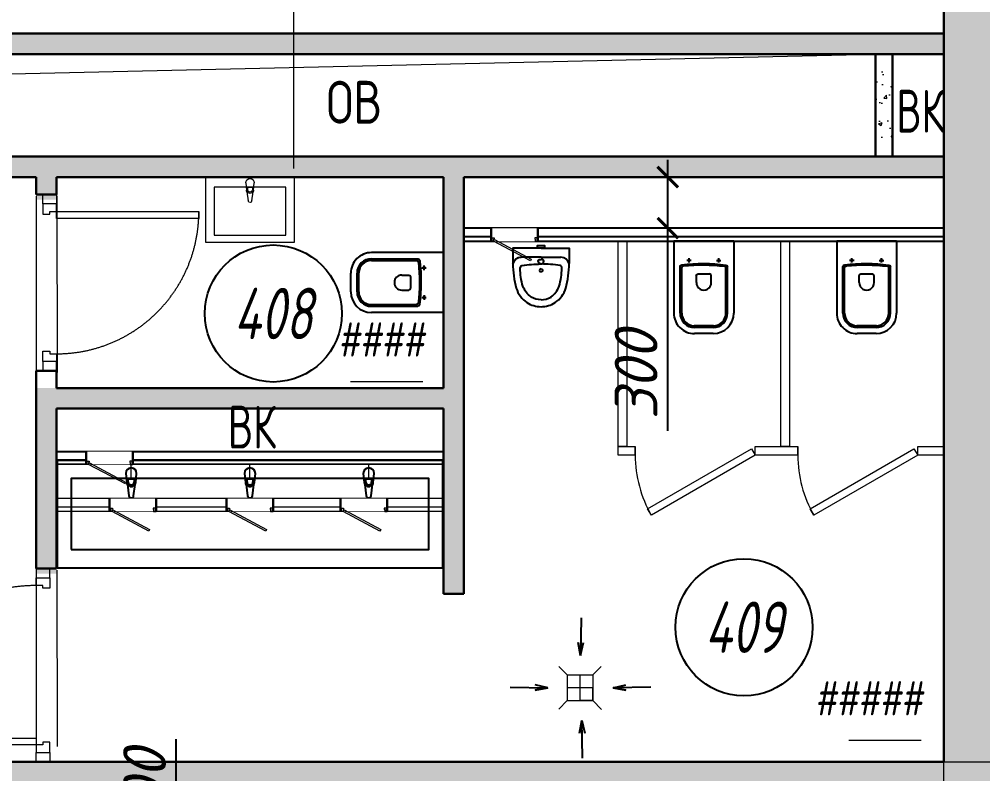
# Model space of a CAD drawing. Extents: x -96705 to 1864084, y -482104 to 235.
# Drawn here: x 972739 to 978363, y -135855 to -131451 of the extents above; entities that cross this region are included whole.
import ezdxf
from ezdxf import colors
from ezdxf.entities.mleader import LeaderData, LeaderLine
from ezdxf.enums import TextEntityAlignment as Align
from ezdxf.math import Vec2, Vec3

# ---------------------------------------------------------------- set-up
doc = ezdxf.new("R2010")
doc.units = 0
doc.header["$LTSCALE"] = 100
doc.header["$PDMODE"] = 1
doc.header["$PDSIZE"] = 200
for name, pattern in [('ACAD_ISO03W100', [30, 12, -18]), ('ADSK_Штриховая_ш2 п1', [3, 2, -1]), ('CENTER', [2, 1.25, -0.25, 0.25, -0.25])]:
    doc.linetypes.add(name, pattern=pattern)
doc.layers.get('Defpoints').update_dxf_attribs({"color": 42})
for name, color, linetype, lineweight in [('_TEXT', 189, 'Continuous', 30), ('АР_Двери', 5, 'Continuous', 18), ('АР_Маркер экспликации', 239, 'Continuous', 13), ('АР_Номер помещения', 1, 'Continuous', 25), ('АР_Оси', 193, 'Continuous', 9), ('АР_Отметки', 250, 'Continuous', 15), ('АР_Перегородки газоблок', 165, 'Continuous', 30), ('АР_Перегородки газоблок_Штрих', 165, 'Continuous', 5), ('АР_Перегородки сантехнические', 216, 'Continuous', 9), ('АР_Помещения_площадь', 19, 'Continuous', 9), ('АР_Сущ Несущая стена', 202, 'Continuous', 30), ('АР_тонкая линия', 250, 'Continuous', 0), ('АР_Штриховка монолит', 250, 'Continuous', 9), ('Размер шахт', 95, 'Continuous', 9)]:
    doc.layers.add(name, color=color, linetype=linetype, lineweight=lineweight)
for name, color, linetype in [('АР_Отверстия', 251, 'Continuous'), ('ТХ_ВК_оборуд.ТХ', 250, 'Continuous'), ('ТХ_ВК_трапы', 5, 'Continuous'), ('ТХ_сантехника', 253, 'Continuous')]:
    doc.layers.add(name, color=color, linetype=linetype)
doc.styles.add('ICOCPEUR', font='isocpeur.ttf')
doc.styles.add('ISOCPEUR', font='isocpeui.ttf', dxfattribs={"height": 250})
doc.styles.get("Standard").update_dxf_attribs({"font": 'arial.ttf'})
doc.dimstyles.new('R_100', dxfattribs={"dimtxt": 270, "dimasz": 120, "dimexe": 100, "dimexo": 0, "dimgap": 60, "dimtad": 1, "dimdec": 0, "dimrnd": 5, "dimzin": 0, "dimdsep": 46, "dimtxsty": 'ISOCPEUR', "dimblk": 'ARCHTICK', "dimcen": 0, "dimdle": 100, "dimclrd": 256, "dimclre": 256, "dimclrt": 256, "dimadec": 0, "dimazin": 0, "dimtfac": 2, "dimtdec": 0, "dimtofl": 0, "dimtmove": 1, "dimatfit": 3, "dimfxl": 1, "dimtvp": 3, "dimtolj": 1, "dimtzin": 0, "dimarcsym": 0})

# ---------------------------------------------------------------- blocks, each defined once
blk = doc.blocks.new('*U84')
at = {"color": 8}
for p, q in [((-700, 0), (-700, 50)), ((0, 0), (0, 50))]:
    blk.add_line(p, q, dxfattribs=at)
blk.add_lwpolyline([(0, 0), (-606.2, -350), (-628.1, -312.1), (-21.9, 37.9)], close=True, dxfattribs=at)
blk.add_arc((0, 0), 700, 180, 210, dxfattribs=at)
blk = doc.blocks.new('*U238')
at = {"layer": 'АР_Номер помещения', "color": 8}
blk.add_circle((-13853.5, 719.8), 400, dxfattribs=at)
at = {"layer": 'АР_Помещения_площадь', "color": 8}
blk.add_line((-12819.9, 58), (-13242.3, 58), dxfattribs=at)
at = {"color": 8, "style": 'ISOCPEUR', "width": 0.7, "flags": 1}
blk.add_attdef('КАТЕГОРИЯ', (-499.2, -2092.2), '', height=250, dxfattribs=at)
at = {"layer": 'АР_Номер помещения', "color": 8, "style": 'ISOCPEUR', "width": 0.7}
blk.add_attdef('НОМЕР_ПОМЕЩЕНИЯ', text='', height=300, dxfattribs=at).set_placement((-13853.5, 719.8), align=Align.MIDDLE_CENTER)
at = {"layer": 'АР_Помещения_площадь', "color": 8, "lineweight": 30, "width": 0.7, "flags": 104}
blk.add_attdef('ИМЯ_ПОМЕЩЕНИЯ', text='', height=100, dxfattribs=at).set_placement((157.6, 1217.1), align=Align.MIDDLE_CENTER)
at = {"layer": 'АР_Помещения_площадь', "color": 8, "style": 'ISOCPEUR', "width": 0.7}
blk.add_attdef('ПЛОЩАДЬ_ПОМЕЩЕНИЯ', text='', height=200, dxfattribs=at).set_placement((-12815.1, 304.5), align=Align.MIDDLE_RIGHT)
blk = doc.blocks.new('*U243')
at = {"layer": 'АР_Номер помещения', "color": 8}
blk.add_circle((-21216.3, 2031.7), 400, dxfattribs=at)
at = {"layer": 'АР_Помещения_площадь', "color": 8}
blk.add_line((-20343.4, 1633), (-20765.7, 1633), dxfattribs=at)
at = {"color": 8, "style": 'ISOCPEUR', "width": 0.7, "flags": 1}
blk.add_attdef('КАТЕГОРИЯ', (-499.2, -2092.2), '', height=250, dxfattribs=at)
at = {"layer": 'АР_Номер помещения', "color": 8, "style": 'ISOCPEUR', "width": 0.7}
blk.add_attdef('НОМЕР_ПОМЕЩЕНИЯ', text='', height=300, dxfattribs=at).set_placement((-21216.3, 2031.7), align=Align.MIDDLE_CENTER)
at = {"layer": 'АР_Помещения_площадь', "color": 8, "style": 'ISOCPEUR', "width": 0.7}
blk.add_attdef('ПЛОЩАДЬ_ПОМЕЩЕНИЯ', text='', height=200, dxfattribs=at).set_placement((-20338.5, 1879.5), align=Align.MIDDLE_RIGHT)
at = {"layer": 'АР_Помещения_площадь', "color": 8, "lineweight": 30, "width": 0.7, "flags": 104}
blk.add_attdef('ИМЯ_ПОМЕЩЕНИЯ', text='', height=100, dxfattribs=at).set_placement((157.6, 1217.1), align=Align.MIDDLE_CENTER)
blk = doc.blocks.new('_ArchTick')
at = {"color": 8, "linetype": 'ByBlock', "const_width": 0.15}
blk.add_lwpolyline([(-0.5, -0.5), (0.5, 0.5)], dxfattribs=at)
blk = doc.blocks.new('*D701')
at = {"layer": 'Defpoints', "color": 0, "ltscale": 100, "transparency": 16777216}
for p in [(974305, -136086.7), (973970.7, -136687.9), (974305, -136687.9)]:
    blk.add_point(p, dxfattribs=at)
at = {"layer": 'Размер шахт', "color": 8, "lineweight": -2, "ltscale": 100, "transparency": 16777216}
for p, q in [((973655.7, -136292.8), (973655.7, -135653.3)), ((973970.7, -135986.7), (973970.7, -136787.9)), ((974305, -136086.7), (973870.7, -136086.7)), ((973970.7, -136387.3), (973655.7, -136292.8)), ((974305, -136687.9), (973870.7, -136687.9))]:
    blk.add_line(p, q, dxfattribs=at)
at = {"layer": 'Размер шахт', "color": 8, "lineweight": -2, "ltscale": 100, "transparency": 16777216, "xscale": 120, "yscale": 120, "zscale": 120}
for p, rotation in [((973970.7, -136086.7), 90), ((973970.7, -136687.9), 270)]:
    blk.add_blockref('_ArchTick', p, dxfattribs=dict(at, rotation=rotation))
at = {"layer": 'Размер шахт', "color": 8, "ltscale": 100, "transparency": 16777216, "insert": (973470.7, -135973.1), "char_height": 250, "attachment_point": 5, "rotation": 90, "style": 'ISOCPEUR'}
blk.add_mtext('\\A1;600', dxfattribs=at)
blk = doc.blocks.new('*D693')
at = {"layer": 'Defpoints', "color": 0, "ltscale": 100, "transparency": 16777216}
for p in [(976524.4, -132372.1), (976731.5, -132372.1), (976731.5, -132670.9)]:
    blk.add_point(p, dxfattribs=at)
at = {"layer": 'Размер шахт', "color": 8, "lineweight": -2, "ltscale": 100, "transparency": 16777216}
for p, q in [((976524.4, -132770.9), (976524.4, -132272.1)), ((976731.5, -132372.1), (976424.4, -132372.1)), ((976731.5, -132670.9), (976424.4, -132670.9)), ((976524.4, -133853.7), (976524.4, -132670.9))]:
    blk.add_line(p, q, dxfattribs=at)
at = {"layer": 'Размер шахт', "color": 8, "lineweight": -2, "ltscale": 100, "transparency": 16777216, "xscale": 120, "yscale": 120, "zscale": 120}
for p, rotation in [((976524.4, -132372.1), 90), ((976524.4, -132670.9), 270)]:
    blk.add_blockref('_ArchTick', p, dxfattribs=dict(at, rotation=rotation))
at = {"layer": 'Размер шахт', "color": 8, "ltscale": 100, "transparency": 16777216, "insert": (976339.4, -133528.1), "char_height": 250, "attachment_point": 5, "rotation": 90, "style": 'ISOCPEUR'}
blk.add_mtext('\\A1;300', dxfattribs=at)
blk = doc.blocks.new('_DotSmall')
at = {"color": 0, "linetype": 'ByBlock', "const_width": 0.5}
blk.add_lwpolyline([(-0.0625, 0, 1), (0.0625, 0, 1)], format="xyb", close=True, dxfattribs=at)
blk = doc.blocks.new('унитаз поликлиники')
at = {"color": 8}
for p, q in [((0, 175), (0, -175)), ((0, 175), (420, 175)), ((420, 138.7), (149.6, 138.7)), ((420, 129), (156.8, 128.7)), ((125.6, 86.7), (99.5, 86.7)), ((112.4, 73.1), (112.4, 100.2)), ((494, 57.1), (494, -57.1)), ((191.9, -33.7), (191.9, 33.7)), ((242.4, 43.7), (201.9, 43.7)), ((504, 55), (504, -55)), ((540, 55), (540, -55)), ((242.4, -43.7), (201.9, -43.7)), ((125.5, -86.5), (99.4, -86.5)), ((112.3, -73), (112.3, -100.1)), ((420, -139), (147.9, -138.7)), ((420, -129), (155.2, -128.7)), ((0, -175), (420, -175))]:
    blk.add_line(p, q, dxfattribs=at)
for centre, radius, start, end in [((420, 55), 120, 0, 90), ((420.5, 55.2), 83.5, 359.8619, 90.3335), ((420, 55), 74, 0, 90), ((242.4, 0), 43.7, 270, 90), ((420, -55), 120, 270, 0), ((420, -55), 84, 270, 0), ((420, -55), 74, 270, 358.4018)]:
    blk.add_arc(centre, radius, start, end, dxfattribs=at)
at = {"color": 8, "extrusion": (0, 0, -1)}
for centre, major_axis, ratio, start_param, end_param in [((1158.1, 0), (-731, -726.4), 0.993775, 0.659849, 0.910919), ((984.1, 0), (-23.4, -941.4), 0.89728, 1.422258, 1.677847), ((149.5, 127.3), (-5.6, -10.5), 0.821373, 1.269211, 2.570669), ((154.4, 119.8), (-5.61, -7.72), 0.798093, 1.232924, 2.686723), ((112.4, 86.8), (3.55, 3.55), 1, 5.504025, 11.78721), ((201.9, -33.5), (4.12, -9.49), 0.964797, 0.42926, 1.943413), ((147.9, -127.5), (5.4, -10.4), 0.836443, 0.56114, 1.877577), ((155.2, -117.5), (5.3, -10.4), 0.842984, 0.549902, 1.8819)]:
    blk.add_ellipse(centre, major_axis=major_axis, ratio=ratio, start_param=start_param, end_param=end_param, dxfattribs=at)
at = {"color": 8}
for centre, major_axis, ratio, start_param, end_param in [((201.9, 33.5), (4.12, 9.49), 0.964797, 0.42926, 1.943413), ((112.3, -86.6), (3.54, -3.55), 1, 5.504025, 11.78721)]:
    blk.add_ellipse(centre, major_axis=major_axis, ratio=ratio, start_param=start_param, end_param=end_param, dxfattribs=at)
blk = doc.blocks.new('Из_буфера27431')
at = {"color": 8, "linetype": 'Continuous', "lineweight": 5}
for p, q in [((-138.5, 11.1), (-85.6, 17.7)), ((-138.5, 11.1), (-85.6, 17.7)), ((-76.1, 21), (-34.1, 25)), ((-76.1, 21), (-34.1, 25)), ((-59, 13.6), (-73.9, 13.6)), ((-59, 13.6), (-73.9, 13.6)), ((-59, -13.6), (-59, 13.6)), ((-59, -13.6), (-59, 13.6)), ((-85.6, -17.7), (-138.5, -11.1)), ((-85.6, -17.7), (-138.5, -11.1)), ((-34.1, -25), (-76.1, -21)), ((-34.1, -25), (-76.1, -21)), ((-73.9, -13.6), (-59, -13.6)), ((-73.9, -13.6), (-59, -13.6))]:
    blk.add_line(p, q, dxfattribs=at)
for points in [[(0, -260), (-380, -260), (-380, 260), (0, 260)], [(-59, -210), (-339.1, -210), (-339.1, 210), (-59, 210)], [(-59, -210), (-339.1, -210), (-339.1, 210), (-59, 210)]]:
    blk.add_lwpolyline(points, close=True, dxfattribs=at)
for centre, radius, start, end in [((-137.1, 0), 11.2, 97.1389, 262.8611), ((-137.1, 0), 11.2, 97.1389, 262.8611), ((-74.2, 0), 21.1, 122.771, 237.229), ((-74.2, 0), 21.1, 122.771, 237.229), ((-73.9, 0), 13.6, 90, 270), ((-73.9, 0), 13.6, 90, 270), ((-74.2, 0), 21.1, 95.1696, 122.771), ((-74.2, 0), 21.1, 95.1696, 122.771), ((-34.1, 0), 25, 270, 90), ((-34.1, 0), 25, 270, 90), ((-74.2, 0), 21.1, 237.229, 264.8304), ((-74.2, 0), 21.1, 237.229, 264.8304)]:
    blk.add_arc(centre, radius, start, end, dxfattribs=at)
blk = doc.blocks.new('Писуар')
at = {"color": 8}
for points in [[(0, 52.9), (116.5, 52.9, 0.328868), (164.1, 90, 0.066999), (144.5, 233.5, 0.172209), (82.4, 318.1, 0.143285), (0, 342, 0.143285), (-82.4, 318.1, 0.172209), (-144.5, 233.5, 0.066999), (-164.1, 90)], [(-58.2, 285.9, 0.137396), (-105.9, 222.3)], [(58.2, 285.9, -0.137396), (105.9, 222.3)], [(-164.1, 90, 0.328868), (-116.5, 52.9, 8)], [(0, 92.6, 0.419996), (-15.9, 76.8, 0.151492), (-10.6, 66.2), (0, 66.2)], [(0, 92.6, -0.419996), (15.9, 76.8, -0.151492), (10.6, 66.2), (0, 66.2)]]:
    blk.add_lwpolyline(points, format="xyb", dxfattribs=at)
for points in [[(0, 0), (-164.1, 0), (-164.1, 90)], [(0, 0), (164.1, 0), (164.1, 90)], [(0, 52.9), (-116.5, 52.9)]]:
    blk.add_lwpolyline(points, dxfattribs=at)
blk.add_lwpolyline([(-21.2, 0), (21.2, 0), (21.2, -15.9), (-21.2, -15.9)], close=True, dxfattribs=at)
for centre, radius, start, end in [((0, 187.1), 114.7, 90, 120.5102), ((282.3, 110.1), 404.1, 163.8712, 178.9693), ((2.6, 912.1), 819.4, 262.0158, 269.8149)]:
    blk.add_arc(centre, radius, start, end, dxfattribs=at)
at = {"color": 8, "extrusion": (0, 0, -1)}
for centre, radius, start, end in [((0, 187.1), 114.7, 90, 120.5102), ((282.3, 110.1), 404.1, 163.8712, 178.9693), ((2.6, 912.1), 819.4, 262.0158, 269.8149)]:
    blk.add_arc(centre, radius, start, end, dxfattribs=at)
at = {"color": 8}
for points, start_tangent, end_tangent in [([(-121.7, 117.4), (-111.2, 100.6)], (0.014037, -0.999901), (0.974129, -0.225992)), ([(121.7, 117.4), (111.2, 100.6)], (-0.014037, -0.999901), (-0.974129, -0.225992))]:
    blk.add_spline(points, degree=3, dxfattribs=dict(at, start_tangent=start_tangent, end_tangent=end_tangent))
for points in [[(-10.6, 132.4), (-10.6, 137.6), (-5.3, 137.6), (0, 137.6)], [(0, 121.8), (-5.3, 121.8), (-10.6, 127.1), (-10.6, 132.4)], [(10.6, 132.4), (10.6, 137.6), (5.3, 137.6), (0, 137.6)], [(0, 121.8), (5.3, 121.8), (10.6, 127.1), (10.6, 132.4)], [(164.1, 90), (158.8, 68.8), (137.6, 52.9), (116.5, 52.9)]]:
    blk.add_open_spline(points, degree=3, dxfattribs=at)
blk = doc.blocks.new('*U474')
at = {"color": 8}
for points in [[(-55, -80), (-55, 0), (-115, 0), (-115, -40), (-100, -40), (-100, -80), (-55, -80)], [(0, 0), (0, -80), (-55, -80), (-55, 0), (0, 0)], [(-1130, 0), (-1130, -80), (-1075, -80), (-1075, 0), (-1130, 0)], [(-1075, -80), (-1075, 0), (-1015, 0), (-1015, -40), (-1030, -40), (-1030, -80), (-1075, -80)]]:
    blk.add_lwpolyline(points, dxfattribs=at)
blk.add_lwpolyline([(-100, -80), (-100, -1010), (-140, -1010), (-140, -80)], close=True, dxfattribs=at)
at = {"color": 8, "linetype": 'ACAD_ISO03W100', "ltscale": 3}
blk.add_arc((-100, -80), 930, 180, 270, dxfattribs=at)
blk = doc.blocks.new('*U477')
at = {"color": 8}
blk.add_lwpolyline([(100, 80), (100, 910), (140, 910), (140, 80)], close=True, dxfattribs=at)
for points in [[(0, 0), (0, 80), (55, 80), (55, 0), (0, 0)], [(55, 80), (55, 0), (115, 0), (115, 40), (100, 40), (100, 80), (55, 80)], [(975, 80), (975, 0), (915, 0), (915, 40), (930, 40), (930, 80), (975, 80)], [(1030, 0), (1030, 80), (975, 80), (975, 0), (1030, 0)]]:
    blk.add_lwpolyline(points, dxfattribs=at)
at = {"color": 8, "linetype": 'ACAD_ISO03W100', "ltscale": 3}
blk.add_arc((100, 80), 830, 0, 90, dxfattribs=at)
blk = doc.blocks.new('Из_буфера31843')
at = {"color": 8}
for p, q in [((365.8, 166.1), (359.2, 113.1)), ((394.6, 113.1), (388, 166.1)), ((915.8, 166.1), (909.2, 113.1)), ((944.6, 113.1), (938, 166.1)), ((1465.7, 166.1), (1459.1, 113.1)), ((1494.5, 113.1), (1487.9, 166.1)), ((355.9, 103.6), (351.9, 61.7)), ((363.3, 86.6), (363.3, 101.5)), ((390.5, 101.5), (390.5, 86.6)), ((401.9, 61.7), (397.9, 103.6)), ((905.9, 103.6), (901.9, 61.7)), ((913.3, 86.6), (913.3, 101.5)), ((940.5, 101.5), (940.5, 86.6)), ((951.9, 61.7), (947.9, 103.6)), ((1455.8, 103.6), (1451.8, 61.7)), ((1463.2, 86.6), (1463.2, 101.5)), ((1490.4, 101.5), (1490.4, 86.6)), ((1501.8, 61.7), (1497.8, 103.6)), ((390.5, 86.6), (363.3, 86.6)), ((940.5, 86.6), (913.3, 86.6)), ((1490.4, 86.6), (1463.2, 86.6))]:
    blk.add_line(p, q, dxfattribs=at)
at = {"color": 8, "lineweight": 13, "ltscale": 500}
for p, q in [((376.9, 85), (376.9, 22.5)), ((926.9, 85), (926.9, 22.5)), ((1476.9, 85), (1476.9, 22.5))]:
    blk.add_line(p, q, dxfattribs=at)
at = {"color": 8}
for points in [[(1819.9, 500), (33.9, 500), (33.9, 0), (1819.9, 0)], [(1754.9, 415), (98.9, 415), (98.9, 85), (1754.9, 85)]]:
    blk.add_lwpolyline(points, close=True, dxfattribs=at)
for centre, major_axis, start_param, end_param in [((376.9, 164.7), (-7.91, 7.91), 4.051589, 6.943986), ((926.9, 164.7), (-7.91, 7.91), 4.051589, 6.943986), ((1476.8, 164.7), (-7.91, 7.91), 4.051589, 6.943986), ((376.9, 101.7), (-14.9, -14.9), -1.35736, -0.875625), ((376.9, 101.7), (-14.9, 14.9), 4.498953, 6.496621), ((376.9, 101.5), (-9.62, 9.62), 3.926991, 7.068583), ((376.9, 101.7), (-14.9, 14.9), 4.017217, 4.498953), ((926.9, 101.7), (-14.9, -14.9), -1.35736, -0.875625), ((926.9, 101.7), (-14.9, 14.9), 4.498953, 6.496621), ((926.9, 101.5), (-9.62, 9.62), 3.926991, 7.068583), ((926.9, 101.7), (-14.9, 14.9), 4.017217, 4.498953), ((1476.8, 101.7), (-14.9, -14.9), -1.35736, -0.875625), ((1476.8, 101.7), (-14.9, 14.9), 4.498953, 6.496621), ((1476.8, 101.5), (-9.62, 9.62), 3.926991, 7.068583), ((1476.8, 101.7), (-14.9, 14.9), 4.017217, 4.498953), ((376.9, 61.7), (-17.7, -17.7), -0.785398, 2.356194), ((926.9, 61.7), (-17.7, -17.7), -0.785398, 2.356194), ((1476.8, 61.7), (-17.7, -17.7), -0.785398, 2.356194)]:
    blk.add_ellipse(centre, major_axis=major_axis, ratio=1, start_param=start_param, end_param=end_param, dxfattribs=at)
blk = doc.blocks.new('A$C3079c8b3')
at = {"layer": 'АР_Перегородки газоблок', "color": 8, "lineweight": 25, "ltscale": 100}
for points in [[(34200, -298.8), (31399.7, -298.8)], [(34200, -348.8), (31399.7, -348.8)], [(31399.7, -373.8), (34200, -373.8)]]:
    blk.add_lwpolyline(points, dxfattribs=at)
blk = doc.blocks.new('A$Cf7807619')
at = {"layer": 'АР_Перегородки газоблок', "color": 8, "lineweight": 25, "ltscale": 100}
for points in [[(0, -250.4), (2257.1, -250.1)], [(0, -300.4), (2257.1, -300.1)], [(2257.1, -325.1), (0, -325.4)]]:
    blk.add_lwpolyline(points, dxfattribs=at)
blk = doc.blocks.new('Трап ТХ')
at = {"layer": 'ТХ_ВК_трапы', "color": 8, "lineweight": 0}
for p, q in [((305243.2, -196674.3), (305292.9, -196724.5)), ((305491.2, -196675.5), (305442.2, -196724.5)), ((305292.9, -196724.5), (305292.9, -196874.5)), ((305292.9, -196724.5), (305442.2, -196724.5)), ((305367.6, -196874.5), (305367.6, -196724.5)), ((305442.2, -196724.5), (305442.2, -196874.5)), ((305442.2, -196799.5), (305292.9, -196799.5)), ((305442.2, -196874.5), (305442.2, -196799.5)), ((305243.2, -196924.3), (305292.9, -196874.5)), ((305292.9, -196874.5), (305442.2, -196874.5)), ((305442.2, -196874.5), (305367.6, -196874.5)), ((305493.2, -196925.5), (305442.2, -196874.5))]:
    blk.add_line(p, q, dxfattribs=at)
blk = doc.blocks.new('A$C985b353d')
at = {"layer": 'ТХ_ВК_трапы', "color": 8, "ltscale": 100}
for p, q in [((6.4, 408.7), (2.2, 189.2)), ((2.2, 189.2), (-11.2, 263.5)), ((-11.2, 263.5), (2.2, 189.2)), ((2.2, 189.2), (19.8, 264.3)), ((-407.4, 3.3), (-187.9, -0.9)), ((-187.9, -0.9), (-263, 16.7)), ((192.3, -0.9), (267.4, 16.7)), ((411.8, 3.3), (192.3, -0.9)), ((-187.9, -0.9), (-262.2, -14.3)), ((-262.2, -14.3), (-187.9, -0.9)), ((192.3, -0.9), (266.6, -14.3)), ((266.6, -14.3), (192.3, -0.9)), ((9.7, -190.8), (-3.8, -265.2)), ((-3.8, -265.2), (9.7, -190.8)), ((13.8, -410.3), (9.7, -190.8)), ((9.7, -190.8), (27.3, -265.9))]:
    blk.add_line(p, q, dxfattribs=at)
blk = doc.blocks.new('*U585')
at = {"color": 8}
blk.add_wipeout([(-565, 60), (445, 60), (445, -218), (-565, -218)], dxfattribs=at)
for p, q in [((-530, 60), (-565, 60)), ((-550, 60), (-550, -10)), ((-550, -10), (-550, 60)), ((-510, 60), (-530, 60)), ((-510, 20), (-510, 60)), ((-500, 20), (-510, 20)), ((-500, -10), (-500, 20)), ((380, -10), (380, 20)), ((380, 20), (390, 20)), ((390, 20), (390, 60)), ((390, 60), (410, 60)), ((410, 60), (445, 60)), ((430, 60), (430, -10)), ((430, -10), (430, 60)), ((-565, -10), (-530, -10)), ((-530, -10), (-500, -10)), ((410, -10), (380, -10)), ((445, -10), (410, -10))]:
    blk.add_line(p, q, dxfattribs=at)
at = {"color": 8, "lineweight": 30}
for p, q in [((-565, 60), (-565, -218)), ((445, 60), (445, -218))]:
    blk.add_line(p, q, dxfattribs=at)
at = {"color": 8}
blk.add_lwpolyline([(389, 60), (370, 25), (-424, 448), (-406, 483)], close=True, dxfattribs=at)

msp = doc.modelspace()

# ---------------------------------------------------------------- hatches: boundary and pattern name
at = {"layer": 'АР_Перегородки газоблок_Штрих', "ltscale": 100}
h = msp.add_hatch(dxfattribs=at)
h.set_pattern_fill('AR-CONC', color=8, scale=30)
h.set_pattern_definition([(50, (731759.35, -210852.4), (215.17805, -18.82564), [22.5, -247.5]), (355, (731759.35, -210852.4), (-41.6254, 225.65764), [18, -198]), (100.45144, (731777.28, -210853.96), (173.55265, 206.832), [19.12206, -210.34263]), (46.1842, (731759.35, -210792.4), (320.1724, -49.65578), [33.75, -371.25]), (96.63564, (731786.03, -210796.53), (280.3986, 292.23558), [28.6831, -315.51413]), (351.18416, (731759.35, -210792.4), (280.3986, 292.2356), [27, -297]), (21, (731789.35, -210807.4), (179.07212, -120.78567), [22.5, -247.5]), (326, (731789.35, -210807.4), (72.9946, 217.54501), [18, -198]), (71.451445, (731804.27, -210817.46), (252.06671, 96.75935), [19.12206, -210.34263]), (37.5, (731759.35, -210852.394), (3.647957, 99.868156), [0, -195.6, 0, -201, 0, -198.75]), (7.5, (731759.35, -210852.39), (78.92086, 118.323514), [0, -114.6, 0, -191.1, 0, -75.75]), (327.5, (731692.45, -210852.394), (160.14673, -6.766462), [0, -75, 0, -234, 0, -310.5]), (317.5, (731662.45, -210852.4), (174.95585, 30.031495), [0, -97.5, 0, -155.4, 0, -220.5])])
h.paths.add_polyline_path([(978135, -131534), (971487.9, -131534), (971487.8, -132372.1), (971607.8, -132372.1), (971607.8, -131653.9), (978135, -131653.9)])
h = msp.add_hatch(dxfattribs=at)
h.set_pattern_fill('AR-CONC', color=8, scale=30)
h.set_pattern_definition([(50, (1028567.22, -210952.4), (215.17805, -18.82564), [22.5, -247.5]), (355, (1028567.22, -210952.4), (-41.6254, 225.65764), [18, -198]), (100.45144, (1028585.15, -210953.96), (173.55265, 206.832), [19.12206, -210.34263]), (46.1842, (1028567.22, -210892.4), (320.1724, -49.6558), [33.75, -371.25]), (96.63564, (1028593.9, -210896.53), (280.3986, 292.2356), [28.6831, -315.5141]), (351.18416, (1028567.2, -210892.4), (280.3986, 292.2356), [27, -297]), (21, (1028597.22, -210907.4), (179.0721, -120.78567), [22.5, -247.5]), (326, (1028597.22, -210907.4), (72.9946, 217.545), [18, -198]), (71.45144, (1028612.14, -210917.46), (252.0667, 96.75935), [19.12206, -210.34263]), (37.5, (1028567.216, -210952.394), (3.647957, 99.868156), [0, -195.6, 0, -201, 0, -198.75]), (7.5, (1028567.22, -210952.39), (78.92086, 118.32351), [0, -114.6, 0, -191.1, 0, -75.75]), (327.5, (1028500.32, -210952.394), (160.14673, -6.76646), [0, -75, 0, -234, 0, -310.5]), (317.5, (1028470.32, -210952.4), (174.95585, 30.0315), [0, -97.5, 0, -155.4, 0, -220.5])])
h.paths.add_polyline_path([(977836.5, -131754), (977736.5, -131753.9), (977736.5, -132252.1), (977836.5, -132252.1)])
h = msp.add_hatch(dxfattribs=at)
h.set_pattern_fill('AR-CONC', color=8, scale=30)
h.set_pattern_definition([(50, (731759.35, -210952.4), (215.17805, -18.82564), [22.5, -247.5]), (355, (731759.35, -210952.4), (-41.6254, 225.65764), [18, -198]), (100.45144, (731777.28, -210953.96), (173.55265, 206.832), [19.12206, -210.34263]), (46.1842, (731759.35, -210892.4), (320.1724, -49.65578), [33.75, -371.25]), (96.63564, (731786.03, -210896.53), (280.3986, 292.23558), [28.6831, -315.51413]), (351.18416, (731759.35, -210892.4), (280.3986, 292.2356), [27, -297]), (21, (731789.35, -210907.4), (179.07212, -120.78567), [22.5, -247.5]), (326, (731789.35, -210907.4), (72.9946, 217.54501), [18, -198]), (71.451445, (731804.27, -210917.46), (252.06671, 96.75935), [19.12206, -210.34263]), (37.5, (731759.35, -210952.394), (3.647957, 99.868156), [0, -195.6, 0, -201, 0, -198.75]), (7.5, (731759.35, -210952.39), (78.92086, 118.323514), [0, -114.6, 0, -191.1, 0, -75.75]), (327.5, (731692.45, -210952.394), (160.14673, -6.766462), [0, -75, 0, -234, 0, -310.5]), (317.5, (731662.45, -210952.4), (174.95585, 30.031495), [0, -97.5, 0, -155.4, 0, -220.5])])
h.paths.add_polyline_path([(972837.7, -133603.7), (975214.6, -133603.7), (975214.6, -132372.1), (972957.6, -132372.1), (972957.2, -132503.8), (972837.2, -132503.5), (972837.6, -132372.1), (971487.8, -132372.1), (971487.8, -132252.1), (977982.2, -132252), (978135, -132252), (978135, -132372), (975334.6, -132372.1), (975334.6, -134806), (975219.5, -134806), (975214.6, -134801.1), (975214.6, -133723.7), (972957.6, -133723.7), (972957.2, -134686.7), (972837.2, -134686.7)])
at = {"layer": 'АР_Штриховка монолит', "ltscale": 100}
h = msp.add_hatch(dxfattribs=at)
h.set_pattern_fill('ANSI35', color=8, scale=500)
h.set_pattern_definition([(45, (731759.35, -210952.4), (-88.38835, 88.38835), []), (45, (731847.74, -210952.4), (-88.38835, 88.38835), [156.25, -31.25, 0, -31.25])])
h.paths.add_polyline_path([(978435, -124301.7), (978135, -124301.7), (978135, -124601.7), (978135, -135786.7), (967180, -135786.7), (967180, -136086.7), (974305, -136086.7), (974305, -137269.2), (974505, -137269.2), (974505, -136086.7), (978135, -136086.7), (978135, -137044.2), (978335, -137044.2), (978335, -136086.7), (978435, -136086.7), (978435, -128466.7), (978435, -128466.4), (978435, -128266.4), (978435, -128266.7)])

# ---------------------------------------------------------------- linework, layer by layer
at = {"layer": 'АР_Оси', "color": 8, "linetype": 'CENTER', "ltscale": 1000}
for p, q in [((974339.9, -76589.2), (974339.9, -132321.6)), ((978135, -157558), (978135, -123250.5)), ((914206.2, -135786.7), (997803.4, -135786.7))]:
    msp.add_line(p, q, dxfattribs=at)
at = {"layer": 'АР_Перегородки газоблок', "color": 8, "ltscale": 100}
for p, q in [((978135, -131533.9), (971487.8, -131533.9)), ((972007.8, -131653.9), (978135, -131653.9)), ((977736.5, -132252.1), (977736.5, -131653.9)), ((977836.5, -132252.1), (977836.5, -131653.9)), ((972837.7, -133503.7), (972957.6, -133503.7))]:
    msp.add_line(p, q, dxfattribs=at)
for points in [[(978135, -132252.1), (972007.8, -132252.1)], [(977881.5, -132252.1), (977881.5, -132252.1)], [(972837.6, -132372.1), (971487.8, -132372.1)], [(972837.6, -132372.1), (972837.3, -132473.1)], [(972957.3, -132473.4), (972957.6, -132372.1)], [(975214.6, -132372), (972957.6, -132372)], [(975214.6, -132372.1), (975214.6, -133603.7)], [(975334.6, -134806), (975334.6, -132372.1)], [(978135, -132372.1), (975334.6, -132372.1)], [(972837.3, -132473.1), (972957.3, -132473.4)], [(972837.7, -133503.7), (972837.2, -134656.7)], [(972957.6, -133603.7), (972957.6, -133503.7)], [(975214.6, -133603.7), (972957.6, -133603.7)], [(972957.2, -134656.7), (972957.6, -133723.7)], [(975214.6, -133723.7), (972957.6, -133723.7)], [(975214.6, -133723.7), (975214.6, -134806)], [(972837.2, -134656.7), (972957.2, -134656.7)], [(975214.6, -134806), (975334.6, -134806)]]:
    msp.add_lwpolyline(points, dxfattribs=at)
at = {"layer": 'АР_Перегородки сантехнические', "color": 8, "lineweight": 0}
for points in [[(976234.6, -132745.9), (976284.6, -132745.9), (976284.6, -133945.9), (976234.6, -133945.9)], [(977185, -132745.9), (977235, -132745.9), (977235, -133945.9), (977185, -133945.9)], [(976234.6, -133995.9), (976234.6, -133945.9), (976334.6, -133945.9), (976334.6, -133995.9)], [(977034.6, -133995.9), (977034.6, -133945.9), (977283.2, -133945.9), (977283.2, -133995.9)], [(977983.2, -133995.9), (977983.2, -133945.9), (978135, -133945.9), (978135, -133995.9)]]:
    msp.add_lwpolyline(points, close=True, dxfattribs=at)
at = {"layer": 'АР_Сущ Несущая стена', "color": 8, "ltscale": 100}
for p in [(978135, -124601.7), (967180, -135786.7)]:
    msp.add_line(p, (978135, -135786.7), dxfattribs=at)
at = {"layer": 'АР_тонкая линия', "color": 8, "linetype": 'ADSK_Штриховая_ш2 п1', "ltscale": 50}
for p, q in [((972838, -132483), (972837.6, -133513)), ((972958, -132482.7), (972961.2, -133513)), ((972838, -134666.2), (972837.6, -135696.2)), ((972958, -134666), (972961.2, -135696.2))]:
    msp.add_line(p, q, dxfattribs=at)
at = {"layer": 'АР_тонкая линия', "color": 8, "ltscale": 100}
msp.add_lwpolyline([(971607.8, -132252.1), (971746.9, -131790), (977736.5, -131653.9)], dxfattribs=at)
at = {"layer": 'АР_тонкая линия', "color": 8, "linetype": 'ADSK_Штриховая_ш2 п1', "ltscale": 50}
for points in [[(975220.5, -134249.4), (972957.6, -134249.3)], [(975220.5, -134299.4), (972957.6, -134299.3)], [(975220.5, -134324.4), (972957.6, -134324.3)]]:
    msp.add_lwpolyline(points, dxfattribs=at)

# ---------------------------------------------------------------- block references
at = {"layer": '_TEXT', "color": 8, "ltscale": 500}
for name, p in [('A$C3079c8b3', (943935, -132372.1)), ('A$Cf7807619', (972957.6, -133723.7))]:
    msp.add_blockref(name, p, dxfattribs=at)
at = {"layer": 'АР_Двери', "color": 8, "rotation": 270}
for name, p in [('*U477', (972877.6, -132473.7)), ('*U474', (972917.2, -135786.7))]:
    msp.add_blockref(name, p, dxfattribs=at)
at = {"layer": 'АР_Двери', "color": 8, "lineweight": 30}
for p in [(977034.6, -133995.9), (977983.2, -133995.9)]:
    msp.add_blockref('*U84', p, dxfattribs=at)
at = {"layer": 'АР_Маркер экспликации', "color": 8}
ref = msp.add_blockref('*U243', (995438.4, -135200.2), dxfattribs=at)
ref.add_attrib('НОМЕР_ПОМЕЩЕНИЯ', '408', dxfattribs={"layer": 'АР_Номер помещения', "color": 8, "height": 300, "style": 'ISOCPEUR', "width": 0.7}).set_placement((974222, -133168.6), align=Align.MIDDLE_CENTER)
ref.add_attrib('ПЛОЩАДЬ_ПОМЕЩЕНИЯ', '####', dxfattribs={"layer": 'АР_Помещения_площадь', "color": 8, "height": 200, "style": 'ISOCPEUR', "width": 0.7}).set_placement((975099.9, -133320.8), align=Align.MIDDLE_RIGHT)
ref = msp.add_blockref('*U238', (990822.7, -135719.9), dxfattribs=at)
ref.add_attrib('НОМЕР_ПОМЕЩЕНИЯ', '409', dxfattribs={"layer": 'АР_Номер помещения', "color": 8, "height": 300, "style": 'ISOCPEUR', "width": 0.7}).set_placement((976969.2, -135000), align=Align.MIDDLE_CENTER)
ref.add_attrib('ПЛОЩАДЬ_ПОМЕЩЕНИЯ', '#####', dxfattribs={"layer": 'АР_Помещения_площадь', "color": 8, "height": 200, "style": 'ISOCPEUR', "width": 0.7}).set_placement((978007.6, -135415.4), align=Align.MIDDLE_RIGHT)
at = {"layer": 'АР_тонкая линия', "color": 8, "ltscale": 500}
msp.add_blockref('A$C985b353d', (976012.8, -135353.5), dxfattribs=at)
at = {"layer": 'ТХ_ВК_оборуд.ТХ', "color": 8}
msp.add_blockref('Трап ТХ', (670645.2, 61446), dxfattribs=at)
at = {"layer": 'ТХ_сантехника', "color": 8, "ltscale": 100, "xscale": -1, "rotation": 270}
msp.add_blockref('Из_буфера27431', (974086.1, -132372.1), dxfattribs=at)
at = {"layer": 'ТХ_сантехника', "color": 8}
for p, rotation in [((976734.8, -132745.9), 270), ((977685.1, -132745.9), 270), ((975214.6, -132987.9), 180)]:
    msp.add_blockref('унитаз поликлиники', p, dxfattribs=dict(at, rotation=rotation))
at = {"layer": 'ТХ_сантехника', "color": 8, "ltscale": 100, "rotation": 180.0024708517842}
msp.add_blockref('Писуар', (975784.6, -132786.8), dxfattribs=at)
at = {"layer": 'ТХ_сантехника', "color": 8, "xscale": 1.260064632255755, "yscale": 1.260064632255755, "zscale": 1.260064632255755, "rotation": 180}
msp.add_blockref('Из_буфера31843', (975253.8, -134023.9), dxfattribs=at)

# ---------------------------------------------------------------- texts
at = {"layer": 'АР_Отверстия', "color": 8, "ltscale": 100, "char_height": 250, "attachment_point": 5, "line_spacing_factor": 0.7, "style": 'ICOCPEUR'}
for s, insert in [('\\A1;{\\W0.8;ОВ}', (974694.1, -131935.3)), ('\\A1;{\\W0.7;ВК}', (977998.5, -131987.6)), ('\\A1;{\\W0.7;ВК}', (974097.4, -133831.9))]:
    msp.add_mtext(s, dxfattribs=dict(at, insert=insert))

# ---------------------------------------------------------------- dimensions: what is measured, and where the dimension line sits
at = {"layer": 'Размер шахт', "color": 8, "ltscale": 100}
dim = msp.add_linear_dim(base=(976524.4, -132372.1), p1=(976731.5, -132670.9), p2=(976731.5, -132372.1), angle=90, dimstyle='R_100', override={"dimpost": '\\X', "dimclrd": 8, "dimclre": 8, "dimclrt": 8, "dimfxl": 300, "dimarcsym": 1}, dxfattribs=at)
dim.commit()
dim.dimension.update_dxf_attribs({"geometry": '*D693', "text_midpoint": (976614.2, -133528.1), "dimtype": 160})
dim = msp.add_linear_dim(base=(973970.7, -136687.9), p1=(974305, -136086.7), p2=(974305, -136687.9), angle=90, dimstyle='R_100', override={"dimpost": '\\X', "dimclrd": 8, "dimclre": 8, "dimclrt": 8, "dimfxl": 300, "dimarcsym": 1}, dxfattribs=at)
dim.commit()
dim.dimension.update_dxf_attribs({"geometry": '*D701', "text_midpoint": (973470.7, -136232.8)})

# ---------------------------------------------------------------- leaders
at = {"layer": 'АР_Отметки', "color": 8}
ml = msp.add_multileader_mtext('Standard', dxfattribs=at)
ml.set_content('+15,850', color=8, style='ISOCPEUR')
ml.set_leader_properties(color=8, linetype='Continuous', lineweight=-1)
ml.set_arrow_properties(name='DOTSMALL')
ml.build(insert=Vec2(0, 0))
ml.multileader.update_dxf_attribs({"has_text_frame": 1, "text_left_attachment_type": 4, "text_right_attachment_type": 4, "dogleg_length": 100, "arrow_head_size": 180})
ctx = ml.context
ctx.base_point, ctx.char_height, ctx.arrow_head_size, ctx.landing_gap_size, ctx.plane_origin = Vec3(1077115, -135002.4), 250, 180, 50, Vec3(1075811.8, -136210)
ctx.left_attachment, ctx.right_attachment = 4, 4
notes = []
notes.append((ctx, [(0, (0, 0, 0), (0, 0), (1, 0), 1, [])]))
ctx.mtext.insert, ctx.mtext.width, ctx.mtext.defined_height, ctx.mtext.line_spacing_style, ctx.mtext.flow_direction = Vec3(1077165, -134669), 696.035, 776.5, 2, 5
ml = msp.add_multileader_mtext('Standard', dxfattribs=at)
ml.set_content('+15,850', color=8, style='ISOCPEUR')
ml.set_leader_properties(color=8, linetype='Continuous', lineweight=-1)
ml.set_arrow_properties(name='DOTSMALL')
ml.build(insert=Vec2(0, 0))
ml.multileader.update_dxf_attribs({"has_text_frame": 1, "text_left_attachment_type": 4, "text_right_attachment_type": 4, "dogleg_length": 100, "arrow_head_size": 180})
ctx = ml.context
ctx.base_point, ctx.char_height, ctx.arrow_head_size, ctx.landing_gap_size, ctx.plane_origin = Vec3(1113079.3, -135415), 250, 180, 50, Vec3(1114004.3, -137758.6)
ctx.left_attachment, ctx.right_attachment = 4, 4
notes.append((ctx, [(0, (0, 0, 0), (0, 0), (1, 0), 1, [])]))
ctx.mtext.insert, ctx.mtext.width, ctx.mtext.line_spacing_style, ctx.mtext.flow_direction = Vec3(1113129.3, -135081.6), 852.697, 2, 5
ml = msp.add_multileader_mtext('Standard', dxfattribs=at)
ml.set_content('+11,750', color=8, style='ISOCPEUR')
ml.set_leader_properties(color=8, linetype='Continuous', lineweight=-1)
ml.set_arrow_properties(name='DOTSMALL')
ml.build(insert=Vec2(0, 0))
ml.multileader.update_dxf_attribs({"has_text_frame": 1, "text_left_attachment_type": 4, "text_right_attachment_type": 4, "dogleg_length": 100, "arrow_head_size": 180})
ctx = ml.context
ctx.base_point, ctx.char_height, ctx.arrow_head_size, ctx.landing_gap_size, ctx.plane_origin = Vec3(979465.3, -134660.6), 250, 180, 50, Vec3(979944.4, -137279.7)
ctx.left_attachment, ctx.right_attachment = 4, 4
notes.append((ctx, [(0, (0, 0, 0), (0, 0), (1, 0), 1, [])]))
ctx.mtext.insert, ctx.mtext.width, ctx.mtext.line_spacing_style, ctx.mtext.flow_direction = Vec3(979515.3, -134327.2), 852.697, 2, 5
ml = msp.add_multileader_mtext('Standard', dxfattribs=at)
ml.set_content('+11,900', color=8, style='ISOCPEUR')
ml.set_leader_properties(color=8, linetype='Continuous', lineweight=-1)
ml.set_arrow_properties(name='DOTSMALL')
ml.build(insert=Vec2(0, 0))
ml.multileader.update_dxf_attribs({"has_text_frame": 1, "text_left_attachment_type": 4, "text_right_attachment_type": 4, "dogleg_length": 100, "arrow_head_size": 180})
ctx = ml.context
ctx.base_point, ctx.char_height, ctx.arrow_head_size, ctx.landing_gap_size, ctx.plane_origin = Vec3(986391, -153939.8), 250, 180, 50, Vec3(1011626.9, -166087.3)
ctx.left_attachment, ctx.right_attachment = 4, 4
notes.append((ctx, [(0, (0, 0, 0), (0, 0), (1, 0), 1, [])]))
ctx.mtext.insert, ctx.mtext.rotation, ctx.mtext.width, ctx.mtext.line_spacing_style, ctx.mtext.flow_direction = Vec3(986441, -153606.5), 6.283185, 852.697, 2, 5
ml = msp.add_multileader_mtext('Standard', dxfattribs=at)
ml.set_content('+19,400', color=8, style='ISOCPEUR')
ml.set_leader_properties(color=8, linetype='Continuous', lineweight=-1)
ml.set_arrow_properties(name='DOTSMALL')
ml.build(insert=Vec2(0, 0))
ml.multileader.update_dxf_attribs({"has_text_frame": 1, "text_left_attachment_type": 4, "text_right_attachment_type": 4, "dogleg_length": 100, "arrow_head_size": 180})
ctx = ml.context
ctx.base_point, ctx.char_height, ctx.arrow_head_size, ctx.landing_gap_size, ctx.plane_origin = Vec3(1213032.1, -134373.2), 250, 180, 50, Vec3(1213035.1, -136560.6)
ctx.left_attachment, ctx.right_attachment = 4, 4
notes.append((ctx, [(0, (0, 0, 0), (0, 0), (1, 0), 1, [])]))
ctx.mtext.insert, ctx.mtext.width, ctx.mtext.defined_height, ctx.mtext.line_spacing_style, ctx.mtext.flow_direction = Vec3(1213082.1, -134039.9), 696.035, 776.5, 2, 5
ml = msp.add_multileader_mtext('Standard', dxfattribs=at)
ml.set_content('+19,400', color=8, style='ISOCPEUR')
ml.set_leader_properties(color=8, linetype='Continuous', lineweight=-1)
ml.set_arrow_properties(name='DOTSMALL')
ml.build(insert=Vec2(0, 0))
ml.multileader.update_dxf_attribs({"has_text_frame": 1, "text_left_attachment_type": 4, "text_right_attachment_type": 4, "dogleg_length": 100, "arrow_head_size": 180})
ctx = ml.context
ctx.base_point, ctx.char_height, ctx.arrow_head_size, ctx.landing_gap_size, ctx.plane_origin = Vec3(1253275.6, -134758.4), 250, 180, 50, Vec3(1253194.2, -136469.1)
ctx.left_attachment, ctx.right_attachment = 4, 4
notes.append((ctx, [(0, (0, 0, 0), (0, 0), (1, 0), 1, [])]))
ctx.mtext.insert, ctx.mtext.width, ctx.mtext.defined_height, ctx.mtext.line_spacing_style, ctx.mtext.flow_direction = Vec3(1253325.6, -134425.1), 696.035, 776.5, 2, 5
ml = msp.add_multileader_mtext('Standard', dxfattribs=at)
ml.set_content('+15,850', color=8, style='ISOCPEUR')
ml.set_leader_properties(color=8, linetype='Continuous', lineweight=-1)
ml.set_arrow_properties(name='DOTSMALL')
ml.build(insert=Vec2(0, 0))
ml.multileader.update_dxf_attribs({"has_text_frame": 1, "text_left_attachment_type": 4, "text_right_attachment_type": 4, "dogleg_length": 100, "arrow_head_size": 180})
ctx = ml.context
ctx.base_point, ctx.char_height, ctx.arrow_head_size, ctx.landing_gap_size, ctx.plane_origin = Vec3(1088590.4, -138170.4), 250, 180, 50, Vec3(1089515.4, -140514)
ctx.left_attachment, ctx.right_attachment = 4, 4
notes.append((ctx, [(0, (0, 0, 0), (0, 0), (1, 0), 1, [])]))
ctx.mtext.insert, ctx.mtext.width, ctx.mtext.line_spacing_style, ctx.mtext.flow_direction = Vec3(1088640.4, -137837.1), 852.697, 2, 5
for ctx, leaders in notes:
    for number, flags, end, landing, length, lines in leaders:
        leader = LeaderData()
        leader.index, (leader.has_last_leader_line, leader.has_dogleg_vector, leader.attachment_direction) = number, flags
        leader.last_leader_point, leader.dogleg_vector, leader.dogleg_length = Vec3(end), Vec3(landing), length
        for number, points, colour, breaks in lines:
            line = LeaderLine()
            line.index, line.vertices, line.color, line.breaks = number, Vec3.list(points), colors.encode_raw_color(colour), breaks
            leader.lines.append(line)
        ctx.leaders.append(leader)

# ---------------------------------------------------------------- next in the draw order: block references
at = {"layer": 'АР_Двери', "color": 8, "xscale": 0.2701273999331003, "yscale": 0.2701273999331003, "zscale": 0.2701273999331003, "rotation": 180.0022807060942}
for p in [(975613, -132730.1), (973249.2, -134033.2), (973385.8, -134308.1), (974068.2, -134308.1), (974734.8, -134308.1)]:
    msp.add_blockref('*U585', p, dxfattribs=at)

doc.saveas('drawing.dxf')
